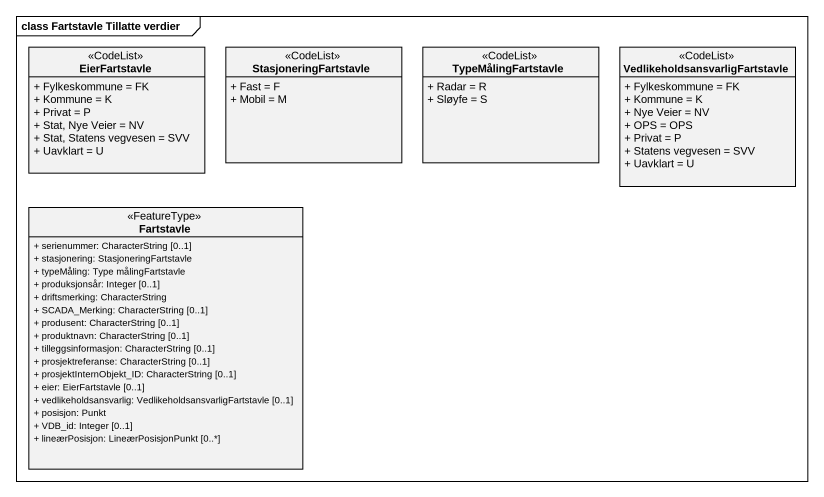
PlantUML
@startuml
mainframe class Fartstavle Tillatte verdier
hide circle
hide empty members
skinparam classAttributeIconSize 0
class EierFartstavle <<CodeList>> {
  + Fylkeskommune = FK
  + Kommune = K
  + Privat = P
  + Stat, Nye Veier = NV
  + Stat, Statens vegvesen = SVV
  + Uavklart = U
}
class StasjoneringFartstavle <<CodeList>> {
  + Fast = F
  + Mobil = M
}
class TypeMålingFartstavle <<CodeList>> {
  + Radar = R
  + Sløyfe = S
}
class "VedlikeholdsansvarligFartstavle" as VedlikeholdsansvarligFartsta <<CodeList>> {
  + Fylkeskommune = FK
  + Kommune = K
  + Nye Veier = NV
  + OPS = OPS
  + Privat = P
  + Statens vegvesen = SVV
  + Uavklart = U
}
class Fartstavle <<FeatureType>> {
  + serienummer: CharacterString [0..1]
  + stasjonering: StasjoneringFartstavle
  + typeMåling: Type målingFartstavle
  + produksjonsår: Integer [0..1]
  + driftsmerking: CharacterString
  + SCADA_Merking: CharacterString [0..1]
  + produsent: CharacterString [0..1]
  + produktnavn: CharacterString [0..1]
  + tilleggsinformasjon: CharacterString [0..1]
  + prosjektreferanse: CharacterString [0..1]
  + prosjektInternObjekt_ID: CharacterString [0..1]
  + eier: EierFartstavle [0..1]
  + vedlikeholdsansvarlig: VedlikeholdsansvarligFartstavle [0..1]
  + posisjon: Punkt
  + VDB_id: Integer [0..1]
  + lineærPosisjon: LineærPosisjonPunkt [0..*]
}
@enduml
